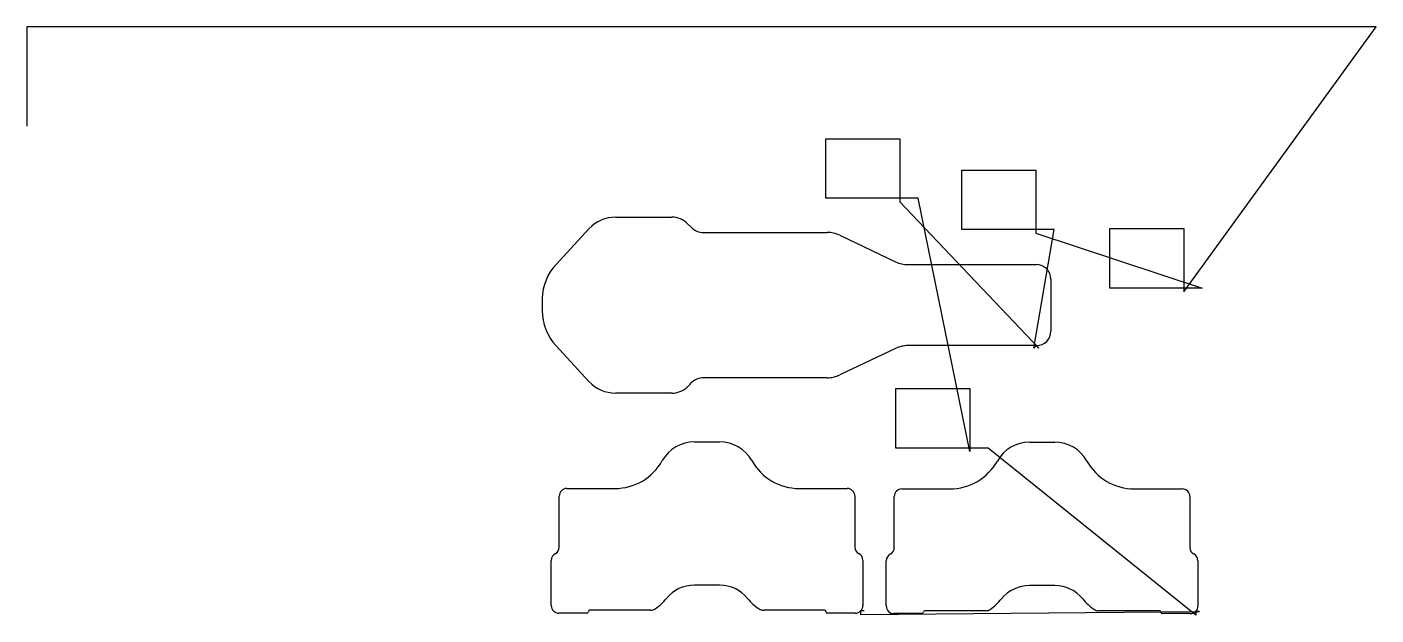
# Model space of a CAD drawing. Header units: metres. Extents: x 6364 to 8212, y 18 to 824.
import ezdxf

# ---------------------------------------------------------------- set-up
doc = ezdxf.new("R2010")
doc.units = ezdxf.units.M

msp = doc.modelspace()

# ---------------------------------------------------------------- linework, layer by layer
at = {"layer": 'TOOL_0'}
for p, q in [((8210.951, 824.134), (6363.772, 824.134)), ((6363.772, 824.134), (6363.772, 689.142)), ((7948.674, 461.285), (8211.951, 824.134)), ((8211.951, 824.134), (8210.951, 824.134)), ((8210.951, 824.134), (8211.951, 824.134)), ((8211.951, 824.134), (8210.951, 824.134)), ((6363.772, 689.142), (6363.772, 688.142)), ((7457.986, 589.294), (7457.986, 670.794)), ((7457.986, 670.794), (7559.486, 670.794)), ((7559.486, 670.794), (7559.486, 589.294)), ((7644.583, 546.506), (7644.583, 628.006)), ((7644.583, 628.006), (7746.083, 628.006)), ((7746.083, 628.006), (7746.083, 546.506)), ((7559.486, 589.294), (7457.986, 589.294)), ((7584.486, 589.294), (7559.486, 589.294)), ((7559.486, 589.294), (7559.486, 584.294)), ((7559.486, 584.294), (7750.159, 383.826)), ((7655.45, 242.017), (7584.486, 589.294)), ((7170.37, 563.46), (7247.196, 563.46)), ((7268.833, 554.497), (7273.724, 549.606)), ((7088.528, 498.668), (7133.684, 547.432)), ((7290.977, 542.459), (7459.911, 542.459)), ((7477.322, 538.536), (7553.814, 502.224)), ((7746.083, 546.506), (7644.583, 546.506)), ((7743.086, 383.823), (7771.083, 546.506)), ((7771.083, 546.506), (7746.083, 546.506)), ((7746.083, 546.506), (7746.083, 541.506)), ((7746.083, 541.506), (7973.674, 466.285)), ((7847.174, 466.285), (7847.174, 547.785)), ((7847.174, 547.785), (7948.674, 547.785)), ((7948.674, 547.785), (7948.674, 466.285)), ((7570.968, 498.359), (7746.622, 498.359)), ((7766.622, 478.359), (7766.622, 407.359)), ((7948.674, 466.285), (7847.174, 466.285)), ((7973.674, 466.285), (7948.674, 466.285)), ((7948.674, 466.285), (7948.674, 461.285)), ((7133.684, 338.289), (7088.528, 387.053)), ((7553.815, 383.496), (7477.323, 347.184)), ((7746.623, 387.361), (7570.969, 387.361)), ((7746.622, 387.359), (7743.086, 383.823)), ((7750.159, 383.826), (7746.623, 387.361)), ((7459.911, 343.261), (7290.978, 343.261)), ((7247.196, 322.261), (7170.371, 322.261)), ((7553.95, 247.017), (7553.95, 328.517)), ((7553.95, 328.517), (7655.45, 328.517)), ((7655.45, 328.517), (7655.45, 247.017)), ((7278.231, 255.521), (7312.731, 255.521)), ((7655.45, 247.017), (7553.95, 247.017)), ((7680.45, 247.017), (7655.45, 247.017)), ((7655.45, 247.017), (7655.45, 242.017)), ((7964.936, 18.062), (7680.45, 247.017)), ((7737.261, 254.987), (7771.761, 254.987)), ((7103.48, 191.521), (7169.125, 191.521)), ((7421.836, 191.521), (7487.481, 191.521)), ((7562.51, 190.987), (7628.155, 190.987)), ((7880.866, 190.987), (7946.511, 190.987)), ((7092.98, 110.882), (7092.98, 181.021)), ((7497.981, 181.021), (7497.981, 110.882)), ((7552.01, 110.348), (7552.01, 180.487)), ((7957.011, 180.487), (7957.011, 110.348)), ((7081.98, 31.021), (7081.98, 93.021)), ((7508.981, 93.021), (7508.981, 31.021)), ((7541.01, 30.487), (7541.01, 92.487)), ((7968.011, 92.487), (7968.011, 30.487)), ((7312.73, 59.021), (7278.23, 59.021)), ((7771.76, 58.487), (7737.26, 58.487)), ((7130.48, 20.521), (7092.48, 20.521)), ((7133.419, 24.082), (7132.98, 23.021)), ((7134.48, 24.521), (7133.419, 24.082)), ((7218.274, 24.521), (7134.48, 24.521)), ((7456.48, 24.52), (7372.686, 24.52)), ((7457.541, 24.081), (7456.48, 24.52)), ((7457.98, 23.02), (7457.541, 24.081)), ((7498.48, 20.52), (7460.48, 20.52)), ((7510.905, 23.595), (7505.905, 23.595)), ((7505.906, 23.596), (7505.906, 18.596)), ((7505.906, 18.596), (7969.935, 23.061)), ((7589.51, 19.987), (7551.51, 19.987)), ((7592.449, 23.548), (7592.01, 22.487)), ((7593.51, 23.987), (7592.449, 23.548)), ((7677.304, 23.987), (7593.51, 23.987)), ((7915.51, 23.986), (7831.716, 23.986)), ((7916.571, 23.547), (7915.51, 23.986)), ((7917.01, 22.486), (7916.571, 23.547)), ((7957.51, 19.986), (7919.51, 19.986)), ((7969.935, 23.061), (7964.935, 23.061)), ((7964.936, 23.062), (7964.936, 18.062))]:
    msp.add_line(p, q, dxfattribs=at)
for centre, radius, start, end in [((7170.37, 513.46), 50, 90, 137.199671), ((7247.196, 532.86), 30.6, 45, 90), ((7290.977, 566.859), 24.399, 225, 270), ((7459.871, 501.681), 40.778, 64.662245, 89.943797), ((7570.968, 538.359), 40, 244.605382, 270), ((7140.692, 450.4), 71.07, 137.221528, 178.638222), ((7746.622, 478.359), 20, 0, 90), ((7788.851, 442.862), 719.268, 179.264971, 180.602866), ((7140.623, 435.293), 71, 179.999193, 222.799705), ((7746.622, 407.359), 20, 270, 0), ((7570.969, 347.361), 40, 90, 115.394618), ((7170.371, 372.261), 50, 222.799551, 270), ((7112.667, 492.281), 224.339, 313.837434, 315.883321), ((7290.978, 318.861), 24.4, 90, 135), ((7459.872, 384.039), 40.778, 270.054798, 295.337755), ((7247.171, 352.926), 30.665, 270.046711, 312.904136), ((7278.231, 205.021), 50.5, 90, 150.791008), ((7312.731, 205.021), 50.5, 29.208992, 90), ((7737.261, 204.487), 50.5, 90, 150.791008), ((7771.761, 204.487), 50.5, 29.208992, 90), ((7169.125, 266.021), 74.5, 270, 330.790844), ((7421.837, 266.021), 74.5, 209.209156, 269.999231), ((7628.155, 265.487), 74.5, 270, 330.790844), ((7880.867, 265.487), 74.5, 209.209156, 269.999231), ((7103.48, 181.021), 10.5, 90, 180), ((7487.481, 181.021), 10.5, 0, 90), ((7562.51, 180.487), 10.5, 90, 180), ((7946.511, 180.487), 10.5, 0, 90), ((7092.48, 93.021), 10.5, 116.743192, 180), ((7083.48, 110.882), 9.5, 296.743063, 0), ((7507.481, 110.882), 9.5, 180, 243.256937), ((7498.481, 93.021), 10.5, 0, 63.256808), ((7551.51, 92.487), 10.5, 116.743192, 180), ((7542.51, 110.348), 9.5, 296.743063, 0), ((7966.511, 110.348), 9.5, 180, 243.256937), ((7957.511, 92.487), 10.5, 0, 63.256808), ((7278.23, 9.521), 49.5, 90, 140.802214), ((7312.73, 9.521), 49.5, 39.197786, 90), ((7737.26, 8.987), 49.5, 90, 140.802214), ((7771.76, 8.987), 49.5, 39.197786, 90), ((7181.359, 88.521), 75.5, 304.605257, 320.802112), ((7409.602, 88.52), 75.5, 219.19682, 235.393687), ((7640.389, 87.987), 75.5, 304.605257, 320.802112), ((7868.632, 87.986), 75.5, 219.19682, 235.393687), ((7092.48, 31.021), 10.5, 180, 270), ((7130.48, 23.021), 2.5, 270, 0), ((7218.274, 35.021), 10.5, 270, 304.602666), ((7372.686, 35.02), 10.5, 235.394235, 270), ((7460.48, 23.02), 2.5, 180, 270), ((7498.48, 31.02), 10.501, 270, 315), ((7498.481, 31.021), 10.5, 315, 0), ((7551.51, 30.487), 10.5, 180, 270), ((7589.51, 22.487), 2.5, 270, 0), ((7677.304, 34.487), 10.5, 270, 304.602666), ((7831.716, 34.486), 10.5, 235.394235, 270), ((7919.51, 22.486), 2.5, 180, 270), ((7957.51, 30.486), 10.501, 270, 315), ((7957.511, 30.487), 10.5, 315, 0)]:
    msp.add_arc(centre, radius, start, end, dxfattribs=at)

doc.saveas('drawing.dxf')
